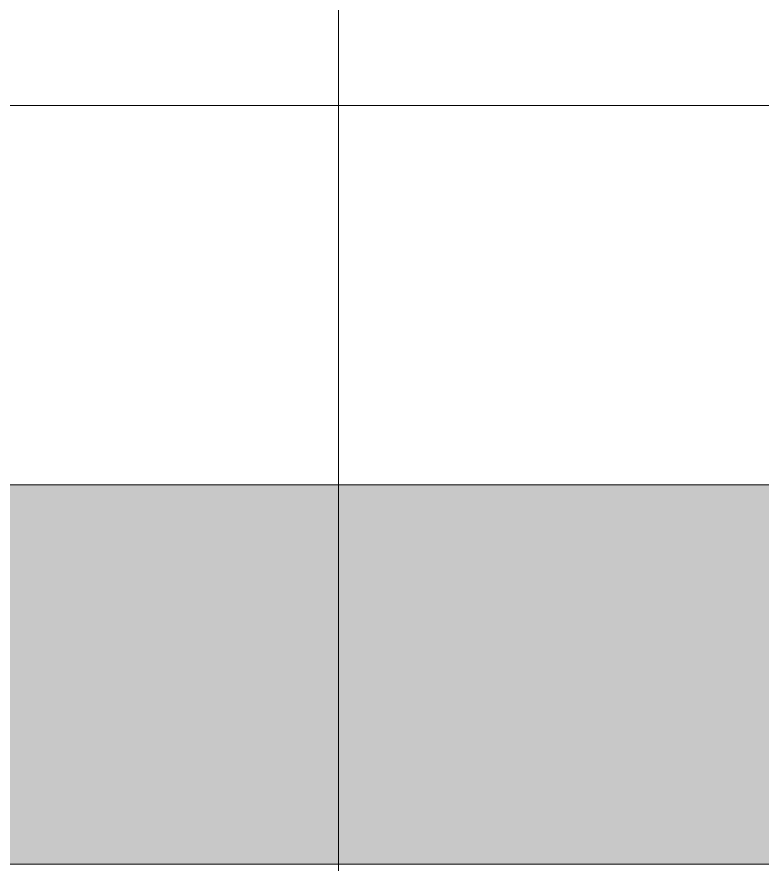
# Model space of a CAD drawing. Header units: millimetres. Extents: x -68946 to 288321, y -402657 to 324925.
# Drawn here: x 120433.3 to 120826.2, y -218780.9 to -218334.3 of the extents above; entities that cross this region are included whole.
import ezdxf

# ---------------------------------------------------------------- set-up
doc = ezdxf.new("R2010")
doc.units = ezdxf.units.MM
doc.linetypes.add('ADSK_Линия сетки', pattern=[2500, 2000, -250, 0, -250])
for name, color, linetype, lineweight in [('A-FLOR-____-OTLN', 192, 'Continuous', 9), ('A-GLAZ-CWMG-MCUT', 51, 'Continuous', 9), ('A-GLAZ-CWMG-OTLN', 51, 'Continuous', 5), ('S-GRID-____-OTLN', 250, 'Continuous', 9)]:
    doc.layers.add(name, color=color, linetype=linetype, lineweight=lineweight)

# ---------------------------------------------------------------- blocks, each defined once
blk = doc.blocks.new('Прямоугольный импост - Рядовой 50х200-40428490-АР1_Маркировочный план 3 этажа секция 2_3')
at = {"layer": 'A-GLAZ-CWMG-OTLN'}
blk.add_hatch(color=10, dxfattribs=at).paths.add_polyline_path([(82100, 39775.02), (83085, 39775.15), (83085, 39975.02), (82100, 39975.02), (82100, 39775.15)])
at = {"layer": 'A-GLAZ-CWMG-MCUT', "lineweight": 5}
for p, q in [((83085, 39975.02), (82100, 39975.02)), ((82100, 39775.02), (83085, 39775.02))]:
    blk.add_line(p, q, dxfattribs=at)

msp = doc.modelspace()

# ---------------------------------------------------------------- linework, layer by layer
at = {"layer": 'A-FLOR-____-OTLN', "lineweight": 5}
msp.add_line((121202.9057, -218380.9056), (115902.9057, -218380.9056), dxfattribs=at)
at = {"layer": 'S-GRID-____-OTLN', "linetype": 'ADSK_Линия сетки'}
for p, q in [((120602.9057, -197353.9241), (120602.9057, -262294.7685)), ((93236.8325, -218580.9286), (184510.8783, -218580.9286))]:
    msp.add_line(p, q, dxfattribs=at)

# ---------------------------------------------------------------- block references
at = {"layer": 'A-GLAZ-CWMG-OTLN'}
msp.add_blockref('Прямоугольный импост - Рядовой 50х200-40428490-АР1_Маркировочный план 3 этажа секция 2_3', (38067.9057, -258555.9292), dxfattribs=at)

doc.saveas('drawing.dxf')
